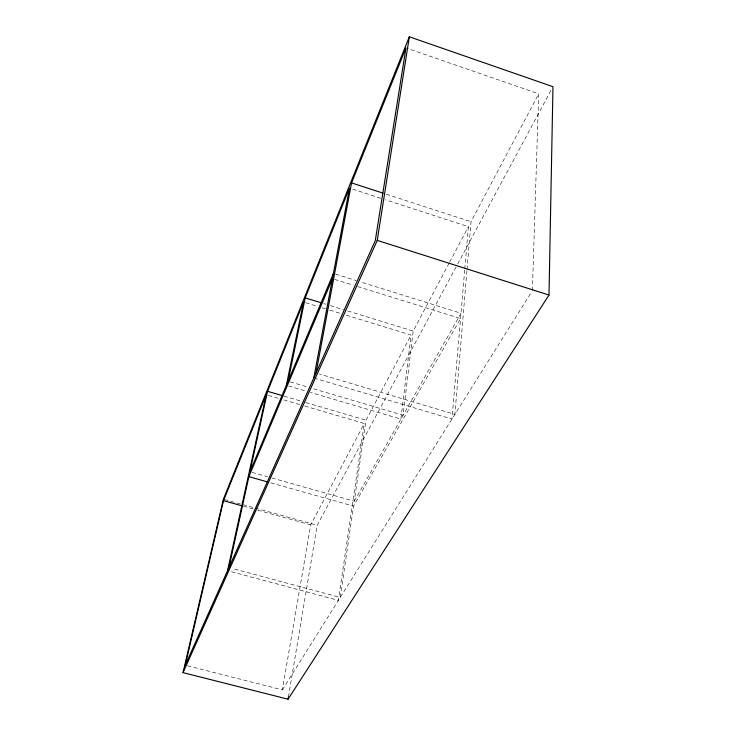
<?xml version="1.0" encoding="UTF-8"?>
<svg xmlns="http://www.w3.org/2000/svg" width="736" height="736" viewBox="0 0 736 736"><rect width="100%" height="100%" fill="white"/><g stroke="black" fill="none" stroke-linecap="round" stroke-linejoin="round"><path stroke-width="0.55" stroke-dasharray="3.68 2.76" d="M532.395 290.619L538.688 93.803L408.121 48.668M466.918 270.747L454.894 414.359L319.332 373.989M467.02 269.606L471.031 221.729L538.688 93.803M464.71 269.965L451.959 419.051L315.983 378.663M464.802 268.824L468.409 226.679L385.471 199.796M449.107 263.166L413.19 331.08L403.08 415.233L313.251 388.682M346.334 315.21L411.084 335.073L400.881 419.106L310.574 392.463M357.632 286.543L460.552 318.568L353.538 506.11L340.234 597.448L232.254 568.459M271.906 477.977L354.255 501.198L366.05 420.21L411.084 335.073M304.778 406.06L364.311 423.504L338.385 600.401L229.77 571.283M288.438 696.937L317.207 525.256L457.148 264.96M187.459 665.776L282.348 689.88L310.712 524.851L364.311 423.504M449.65 262.154L468.409 226.679M457.691 263.948L551.89 88.725M354.255 501.198L461.003 313.251L360.686 281.962M282.348 689.88L531.788 291.594M224.489 499.542L254.288 507.812M255.392 508.116L317.207 525.256M243.368 506.184L253.304 508.944M257.72 510.168L310.712 524.851M252.135 472.402L267.508 476.735M270.903 482.862L353.538 506.11M283.986 396.134L301.493 401.267M305.872 402.555L366.05 420.21M268.392 395.407L278.318 398.314M283.829 399.924L300.362 404.772M288.54 385.968L306.167 391.166M290.251 381.883L307.777 387.062M323.766 303.591L325.947 304.262M330.308 305.596L343.399 309.626M347.76 310.969L413.19 331.08M305.734 302.754L317.805 306.452M322.193 307.804L325.487 308.807M329.875 310.16L340.851 313.527M334.632 279.386L353.252 285.182M335.607 274.142L356.325 280.6M352.737 189.18L381.11 198.38M386.317 194.203L471.031 221.729"/><path stroke-width="1.1" d="M549.001 295.044L552.975 86.701L409.336 36.8L223.385 499.238L183.025 672.63L288.061 699.2L549.001 295.044L377.237 240.378L409.336 36.8M288.061 699.2L288.438 696.937M313.784 378.01L349.462 188.122L305.228 297.887L288.061 381.23M316.029 373.005L351.56 182.914L405.959 47.923L375.277 240.626L185.251 665.215L223.505 500.682L266.184 394.763L227.553 570.694M286.341 385.314L303.536 302.073L267.573 391.313L249.936 471.785L333.426 273.461M228.951 567.576L248.869 476.661L332.442 278.705M183.025 672.63L377.237 240.378M223.505 500.682L242.264 505.88M248.869 476.661L267.6 481.933M267.573 391.313L281.796 395.49M305.228 297.887L321.586 302.919M351.56 182.914L383.051 193.145"/></g></svg>
